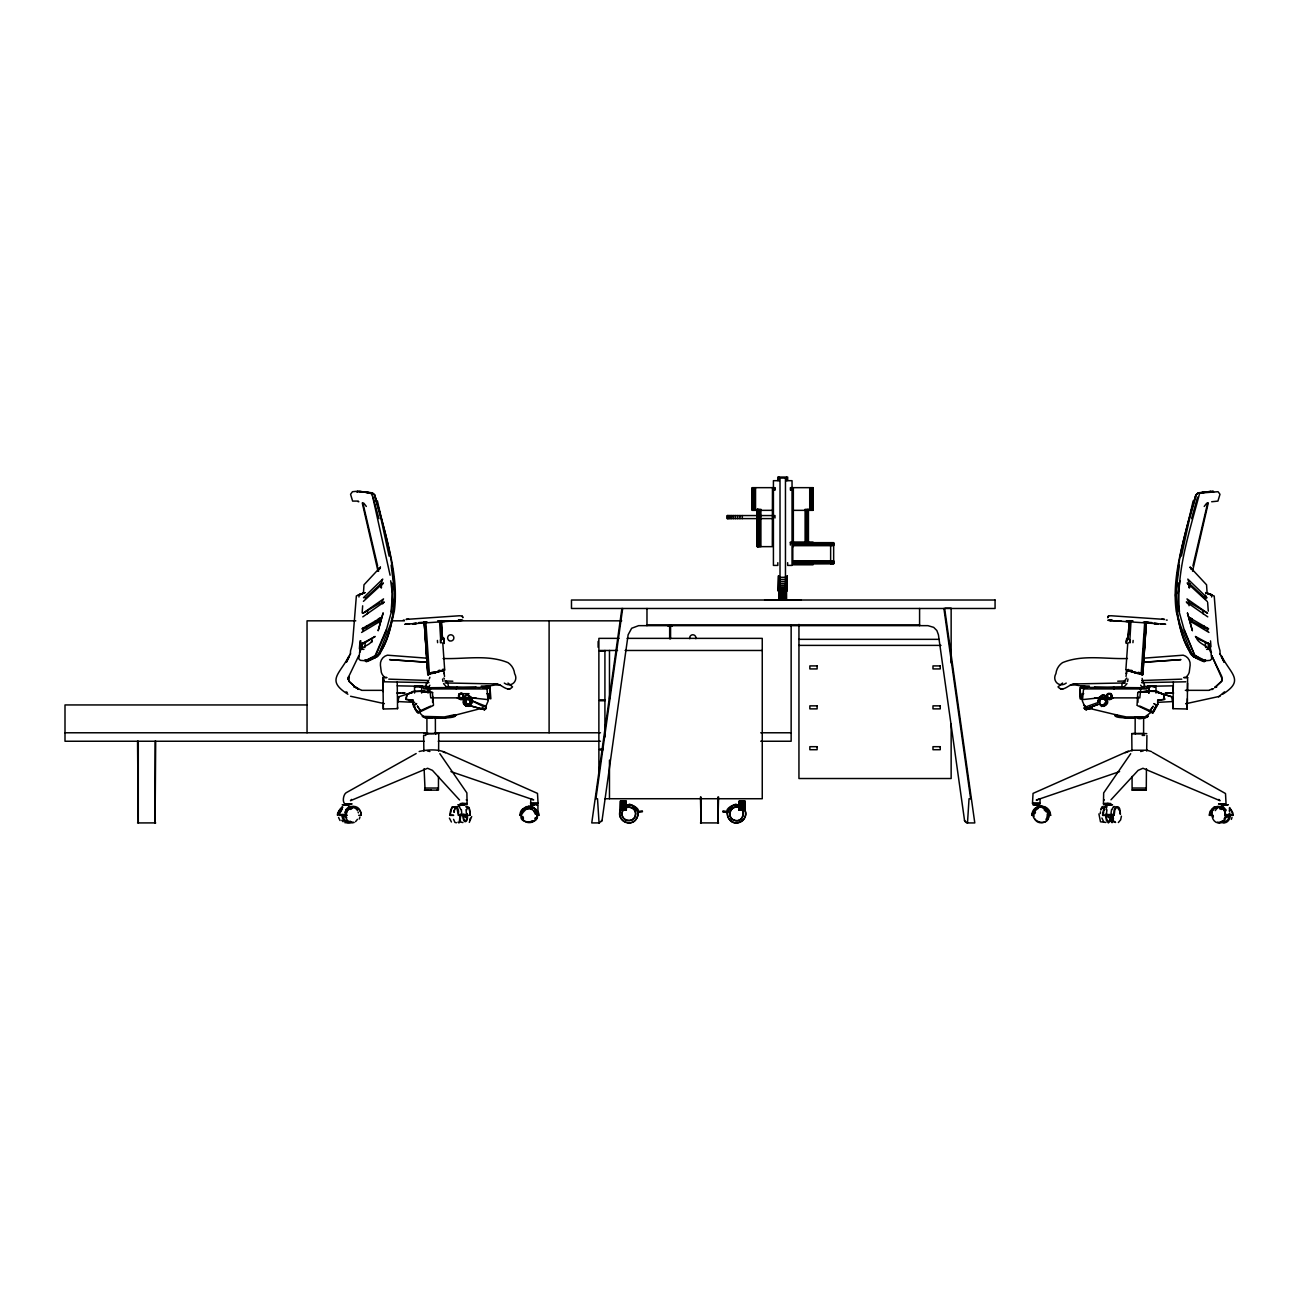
<?xml version="1.0" encoding="UTF-8"?>
<svg xmlns="http://www.w3.org/2000/svg" width="1300" height="1300" viewBox="0 0 1300 1300"><rect width="100%" height="100%" fill="white"/><g stroke="black" fill="none" stroke-linecap="round" stroke-linejoin="round"><path stroke-width="1.5" d="M537.908 812.5L537.924 805.058M757.217 546.65L757.217 509.291L757.217 546.65L772.314 546.65L772.46 487.663M1082.851 688.041L1081.941 688.188L1082.543 687.586M438.474 776.441L438.457 790.14L436.914 790.14M460.801 814.385L460.021 821.535L458.965 822.933L458.006 822.136M488.085 688.188L487.744 687.278L487.825 688.188M1135.128 734.012L1135.176 717.941M1082.884 686.985C1076.286 686.774 1082.543 713.375 1080.04 688.626C1079.634 687.7 1081.47 686.465 1080.966 688.188L1087.385 688.188M1105.146 803.611L1103.44 803.611L1103.668 792.919L1130.707 753.659M1143.594 734.029L1143.642 717.957M1148.891 686.075L1148.891 693.062L1148.891 686.985L1146.763 688.951L1083.615 688.903M464.246 699.692L465.725 698.035L463.515 700.001C460.899 706.16 470.957 706.875 469.3 706.062M1119.592 771.599L1036.246 800.101L1040.049 798.834L1040.016 803.335L1032.476 803.303L1033.061 793.39L1128.254 751.124M1187.274 704.567L1187.209 709.004L1172.99 708.663L1173.283 685.815L1143.122 686.416M363.529 591.809L363.984 584.805L380.396 567.19L379.567 569.173M1144.033 790.173L1146.275 790.189L1146.438 768.674M438.604 751.075L438.766 733.558L435.337 733.574M462.264 814.499L462.247 815.327L466.619 815.327L466.034 809.624M1111.955 813.995L1113.19 821.73L1115.595 822.461M414.716 702.374L397.849 701.561M1139.791 688.951L1139.807 688.058L1140.717 689.406L1139.807 697.872L1113.385 697.872L1109.729 699.709L1106.446 698.311L1104.821 695.175L1102.465 694.769L1099.134 697.856L1082.543 699.611L1083.615 688.041M1173.023 705.25L1172.99 708.663M1173.039 704.291L1173.12 698.506M1173.217 691.389L1173.331 682.045M1187.274 704.486L1187.355 698.701M1187.453 691.567L1187.55 683.134M1106.82 806.666L1104.464 807.17L1102.774 812.727A9.263 3.331 89.8 0 0 1102.628 815.36L1106.235 815.344L1106.966 809.77M1130.236 620.685L1128.026 638.625L1129.846 640.283L1129.668 642.33L1127.75 643.224L1125.865 669.809M1187.209 709.004L1187.631 677.528L1184.072 677.479M1106.17 814.239L1106.641 819.293L1108.575 821.73L1110.135 819.666L1110.72 815.019M1146.665 751.059L1146.925 735.426M1225.949 814.385C1226.875 818.984 1222.26 825.045 1217.466 822.136M440.31 620.685L442.52 638.625L441.269 620.62L442.52 638.983L440.7 640.283L440.879 642.33L442.796 643.224L444.681 669.809M1098.906 813.898L1100.483 821.762L1105.878 822.461M1111.159 815.035L1110.265 820.999L1108.364 822.933L1106.414 820.381L1105.715 814.385M1157.634 704.503L1157.699 700.196L1164.638 699.351L1163.533 694.249L1157.764 692.477C1160.932 688.041 1121.575 694.753 1145.528 691.454M432.591 702.309L432.689 696.654M461.386 814.466L461.598 815.344L461.63 814.109M463.694 813.946C462.231 823.03 468.569 822.705 466.879 813.605M1102.628 815.36L1114.149 815.311L1114.913 809.624L1117.025 806.845L1119.82 811.07M1102.855 815.36C1104.675 812.094 1103.505 801.158 1100.743 809.884M345.784 813.995C344.793 818.691 349.18 824.525 354.217 822.461M454.48 806.764L452.124 806.926L450.483 811.038A9.214 3.315 -89.8 0 0 450.157 813.54A8.905 3.201 -89.8 0 0 450.076 815.311L451.685 808.275M342.387 808.08L339.658 812.727A9.263 7.768 89.6 0 0 339.349 815.36L341.851 814.515M464.766 814.385L465.4 817.57L465.855 814.499M343.168 814.239C342.306 818.269 346.206 823.241 350.464 821.259M1211.909 814.499L1211.356 815.344L1211.649 812.711A9.23 7.15 89.7 0 1 1212.932 809.591C1215.939 803.774 1224.6 806.601 1225.12 812.727A9.263 7.199 89.7 0 1 1225.429 815.36L1233.066 815.311A9.051 7.036 89.7 0 0 1232.757 812.679L1229.621 807.511M521.284 813.914L521.17 815.311L519.919 815.344L520.309 812.711A9.23 9.214 86.9 0 1 521.966 809.591L526.354 806.666L531.408 806.406M1032.947 814.515L1033.11 815.36L1033.207 813.962M346.775 817.554L345.134 817.261L344.435 814.466L346.434 815.311C345.654 803.985 361.676 805.496 361.156 815.311A8.905 7.475 89.6 0 0 361.01 813.54A9.214 7.735 89.7 0 0 360.246 811.038C357.874 804.18 347.604 805.22 346.206 812.321M1082.461 688.106L1082.429 687.278L1081.941 688.188M1048.97 815.035C1049.685 822.851 1037.871 825.923 1034.638 818.756M472.323 701.35A4.55 4.55 0 0 0 472.095 700.408L470.031 697.499M362.001 649.236L362.375 642.655M1137.045 705.25L1137.76 692.705M339.852 815.36L339.934 813.962M1129.846 640.283L1131.033 620.734M1219.611 806.764L1214.102 806.926L1210.3 811.038A9.214 7.735 -89.7 0 0 1209.536 813.54A8.905 7.475 -89.6 0 0 1209.39 815.311L1209.991 813.914M1126.612 640.087L1126.743 638.202L1126.288 643.451L1126.612 640.087L1126.369 641.924M1142.082 672.295L1142.505 666.217M1143.318 654.095L1143.74 648.034M1144.699 633.88L1145.105 627.803M1128.026 638.625L1129.278 620.62L1128.043 638.999M1144.731 621.692L1141.124 674.31L1142.814 674.489L1146.356 621.806L1142.83 674.44M1145.528 621.741L1141.904 674.342C1144.309 675.74 1120.47 668.46 1128.075 670.686M1140.23 674.034L1142.651 674.863L1143.122 666.867M1143.399 662.935L1146.324 621.806M367.673 610.659L367.445 613.762M359.401 648.879L360.019 640.884M362.131 612.918L362.668 605.816M361.774 643.37L361.335 649.188L363.935 649.383M364.894 647.562L365.316 641.891M366.389 627.656L366.519 625.966M358.946 597.009L359.092 595.01L364.601 592.719L356.363 595.92L352.658 641.68A51.821 51.821 0 0 1 350.577 650.634L350.334 654.452M1178.515 583.115L1177.93 602.111L1179.181 611.942L1184.69 631.702L1194.538 655.216L1205.084 660.644L1194.066 656.89L1191.612 653.981L1179.994 624.13L1177.524 614.673L1175.525 595.075L1179.409 565.159M419.754 711.994C415.317 714.724 413.221 703.56 413.27 700.375L405.909 699.351L406.998 694.249L412.327 692.608L412.409 691.567L423.735 691.145L432.396 692.347L433.501 705.25M1113.288 816.481L1111.744 821.73L1110.119 817.538M1133.129 640.429L1132.934 642.688M1100.45 811.85L1100.385 812.679A9.051 2.34 -89.8 0 0 1100.32 813.54M362.879 631.117L363.22 627.591M486.931 688.041L487.89 699.595L471.413 697.856L468.081 694.769L465.725 695.175L464.1 698.311L460.817 699.709L457.161 697.872L430.739 697.872L429.829 689.406L430.739 688.041L430.755 688.951M1107.714 814.239L1108.445 817.619L1109.16 814.304M355.566 687.18L353.827 687.017M391.105 611.812L392.389 593.58L390.683 580.775M1126.434 673.221L1126.011 676.439M1189.256 587.811L1189.695 584.188M348.481 679.575L348.871 680.664L348.709 676.634L358.767 655.704M1179.441 611.812C1175.899 571.561 1189.63 531.375 1199.721 492.96L1206.124 492.131M360.311 644.491L375.131 636.464L362.229 644.475L360.311 644.491L360.799 640.705M1098.159 702.796L1097.931 702.423M487.663 686.985L489.58 686.985L489.596 688.659M1047.199 817.001L1047.28 813.946M1121.413 816.189L1120.632 819.878L1118.358 822.526M1178.158 593.58L1179.864 580.775M1127.977 679.055L1127.587 681.444M463.743 696.15L463.71 696.394A2.681 2.681 0 0 1 463.45 697.109L462.979 697.742M471.689 816.546L469.3 822.38M621.904 608.481L591.76 822.933L599.495 822.9M622.668 608.481L595.904 798.834L597.512 798.736L599.056 822.933L602.062 820.332L628.128 634.774L631.67 628.258L638.625 625.658L927.94 625.658L933.676 627.347L936.861 630.549L938.421 634.774L964.584 820.755M454.269 811.736L454.415 810.648M1113.466 818.317L1112.085 822.721L1110.216 820.381M361.043 644.572L359.515 652.892M1098.094 701.301L1098.159 700.895A4.794 4.794 0 0 1 1098.435 700.066M348.27 679.169L348.709 676.634M730.957 807.154L727.383 812.533L722.914 811.736L723.076 810.842L726.895 811.525C725.904 806.536 741.016 802.181 734.841 805.236M485.566 708.305L485.712 707.46M1107.714 617.695L1108.51 615.94L1111.126 615.761L1164.507 619.401L1161.875 619.141M464.734 704.779L463.921 700.375M1087.092 708.029L1085.354 707.801L1086.426 706.908M1098.646 699.66L1098.76 699.481A4.989 4.989 0 0 1 1099.166 698.929A4.924 4.924 0 0 1 1099.67 698.441A4.664 4.664 0 0 1 1100.434 697.938L1102.985 697.06L1105.309 697.905L1106.885 700.749A4.355 4.355 0 0 1 1107.031 701.691L1106.804 703.332A4.534 4.534 0 0 1 1106.056 704.697L1105.747 705.055A4.875 4.875 0 0 1 1105.244 705.494M463.889 700.684L463.84 700.96A4.095 4.095 0 0 0 463.791 701.545M1107.779 617.419L1108.526 615.94M1192.555 571.171L1208.285 502.938M471.234 702.423L470.519 703.983A3.25 3.25 0 0 0 470.99 702.991L469.609 699.059M371.735 642.428L372.255 639.925C370.256 646.214 361.043 645.418 359.938 652.194M1186.9 644.8L1193.108 656.484C1220.001 667.712 1190.572 658.174 1190.053 652.6C1163.094 602.778 1181.521 545.285 1195.886 494.845L1198.096 493.041L1213.095 491.384L1209.618 491.806M1181.44 556.124L1189.793 517.644L1196.163 494.926L1198.178 492.83L1211.047 491.384L1198.779 493.041M1192.929 565.906L1207.668 502.938M463.515 700.001L463.791 700.781L464.116 699.644M357.012 492.343L358.15 491.368M357.273 491.254L352.479 491.709L350.561 494.293L352.625 501.101L358.231 501.069M744.656 809.738C739.31 798.265 721.419 809.234 729.219 819.195C735.442 828.669 750.734 818.301 744.234 809.006M1219.985 696.264L1186.689 703.528M412.717 691.681L407.241 694.151L405.909 699.351L413.27 700.375L413.4 706.046L417.788 712.92L433.16 705.591M1214.98 687.261L1216.719 687.017M1184.398 629.964L1194.716 655.168L1200.193 658.759L1205.279 660.774L1205.571 659.701M1191.58 518.635L1197.511 497.185M454.61 809.673L456.527 806.942L458.575 815.36A9.263 2.389 89.8 0 0 458.477 812.727C459.225 809.754 455.731 803.01 454.577 808.925M1193.108 500.939C1185.47 537.16 1171.219 573.804 1176.24 611.341C1180.221 627.38 1182.74 646.734 1195.919 658.011M1111.533 809.624L1110.753 815.327L1114.149 815.311M458.835 694.704L459.128 697.548L461.435 698.474L463.743 695.939L462.784 693.891A2.681 2.681 0 0 0 462.052 693.387L459.924 693.582L458.559 696.15A2.681 2.681 0 0 0 460.07 698.376M1101.003 809.624L1102.53 806.845L1104.301 809.933M359.515 653.673L358.767 658.824L360.376 660.351L365.251 660.774L374.595 656.89L386.149 629.964M1190.67 512.509L1195.886 494.845M463.824 700.668L464.246 699.709M463.791 700.781L463.824 700.7A3.786 3.786 0 0 1 463.824 700.245L463.921 700.034A4.144 4.144 0 0 1 464.376 699.254M344.76 812.874L345.28 811.33M486.021 708.175L484.689 709.751L482.186 708.142M466.798 809.786L467.09 807.966L465.806 806.634M1204.629 598.439L1205.474 595.644M397.849 702.163L398.954 696.702L398.109 696.979L411.921 692.656M469.755 819.991L470.275 818.236M1205.279 660.774L1210.154 660.351L1211.763 658.856L1211.031 653.673M1087.547 707.606L1086.053 709.004L1084.834 707.46M483.73 709.426L469.462 705.575L484.429 709.654L486.346 708.11L485.566 706.128L471.608 700.586L469.3 698.197L466.277 698.279L464.75 699.579L464.246 703.219L466.229 705.429L469.462 705.494M1157.796 691.714L1163.061 694.054M1047.085 818.285L1047.686 816.481M359.271 819.016L359.954 817.017M429.309 678.925L429.894 677.202M472.339 703.056L471.786 699.481A4.924 4.924 0 0 0 470.876 698.441L470.308 698.197M1231.36 819.374L1232.01 817.456M1106.934 695.029L1108.705 693.387L1110.947 693.826A2.6 2.6 0 0 1 1111.727 694.736L1111.419 697.548L1108.754 698.409L1106.983 696.865L1107.763 693.891M1222.065 679.575L1221.675 680.664L1221.837 676.634L1211.632 655.428L1212.071 656.321M418.308 712.676L415.821 709.361A23.01 23.01 -60.8 0 0 417.56 711.75L418.21 712.497M601.608 821.535L602.062 820.332M340.243 812.516L342.192 809.055M383.646 644.8L377.439 656.484C350.545 667.712 379.974 658.174 380.494 652.6C407.452 602.778 389.025 545.285 374.66 494.845L372.45 493.041L357.451 491.384L360.929 491.806M1210.316 812.451L1212.217 809.039L1215.24 807.089M420.144 686.985L422.402 686.108L423.784 688.041L474.809 688.188L475.946 686.985M620.717 809.738C614.949 819.926 632.044 828.636 636.886 817.976C642.655 807.804 625.56 799.077 620.717 809.738A9.084 9.084 0 0 0 623.366 821.129A9.084 9.084 0 0 0 635.18 820.316A9.084 9.084 0 0 0 636.139 808.519M435.321 717.957L444.519 717.941L482.885 707.98M1155.895 707.038C1163.419 695.11 1147.25 723.044 1154.725 709.361A23.01 23.01 60.8 0 1 1152.97 711.75L1152.32 712.725L1156.415 705.153M1034.93 813.605L1035.483 812.273M453.798 714.903L444.308 716.934L422.273 716.365L425.035 717.811C428.22 717.291 458.916 719.745 455.293 714.61M1088.36 708.142L1085.858 709.751L1084.509 708.175M419.169 751.497C426.936 749.661 438.181 748.686 446.29 752.863L537.485 793.39L538.07 803.303L532.285 803.335M1223.999 819.293L1224.779 817.538M1149.899 711.392L1153.084 706.209L1152.645 707.038M348.952 656.012C339.658 674.489 325.683 680.258 347.896 694.233M474.451 688.041L474.809 687.278L455.634 688.041M456.657 687.278L456.3 688.951M1097.704 701.626L1098.565 699.14L1101.409 697.694M1154.969 708.939L1156.48 705.023M350.545 653.689L346.336 662.285L349.18 656.744M1126.986 683.605L1123.801 687.229M363.431 601.331L383.354 582.92L382.216 584.626M1137.403 705.575L1149.476 711.376M442.114 670.767L444.665 670.101L427.733 674.489L424.19 621.806L427.976 674.7L430.43 673.709L427.976 674.7L424.223 621.806M488.004 699.611L488.524 698.571M429.861 685.197L428.805 686.774M427.375 682.63L428.285 680.989M534.771 818.854L535.454 817.521M1206.757 503.165L1204.206 506.448M459.323 821.486L460.476 814.239M381.517 602.436L383.533 598.894L362.976 613.242L380.169 602.989M1215.207 810.631L1217.304 808.048M464.539 700.456L466.798 698.327L470.031 698.685M1152.58 707.135L1149.476 711.197L1152.288 712.579M427.538 681.964L426.319 683.767M345.637 810.615L346.287 809.624M1126.71 678.048L1123.151 682.825L1123.996 682.012M466.017 698.035L465.465 698.36A4.615 4.615 0 0 0 465.075 698.669L463.97 700.278L464.555 699.449M357.467 819.325L355.55 821.665M362.781 616.866L384.231 601.965L382.558 603.834M1045.931 819.39L1046.614 818.415M361.595 632.434L380.412 621.156L378.755 622.521M522.308 811.07L523.087 809.933M1106.69 807.121L1106.105 809.575M1085.922 706.94L1086.816 709.426L1085.484 707.59M1111.711 809.786L1113.515 806.634M1084.98 706.128L1084.2 708.11L1086.118 709.654L1091.724 708.126M377.683 570.424L380.396 567.19M1108.169 693.55A2.633 2.633 0 0 0 1107.697 693.859L1106.836 696.394A2.6 2.6 0 0 0 1107.096 697.109L1107.568 697.742M1033.906 809.786L1040.195 806.325L1038.944 806.601M469.852 699.205C463.401 695.646 463.677 708.354 469.95 704.519M1085.013 706.095L1084.314 708.435L1086.394 709.637M381.696 617.337L361.92 628.794L364.276 628.745L378.154 620.766L381.696 617.337L378.332 618.8M1104.561 807.706L1105.455 806.942M1224.503 691.844L1218.539 696.865M452.075 807.641L453.082 806.878M345.816 809.786L349.213 806.325M467.236 806.634L469.121 807.511L470.161 812.679A9.051 2.34 89.8 0 1 470.275 815.311L458.429 815.36M462.394 697.466L462.962 696.719A1.934 1.934 0 0 0 463.125 695.744L462.702 694.655A1.934 1.934 0 0 0 460.85 694.021M486.086 705.835L488.247 700.765L488.459 693.696L486.834 693.696M1034.979 809.77L1037.725 807.674M1225.071 817.375L1225.949 814.499M1100.466 699.384C1096.16 713.911 1114.994 697.19 1100.466 699.384A3.234 3.234 0 0 1 1101.49 698.847L1103.148 698.701M471.234 701.447C470.876 697.71 464.587 697.97 464.718 701.886L465.871 704.356L468.52 705.071A3.25 3.25 0 0 0 469.576 704.681M1222.65 694.233C1244.864 680.258 1230.889 674.489 1221.594 656.012M1139.824 706.079L1152.076 711.571L1144.91 716.918L1126.239 716.934L1115.254 714.61C1112.524 719.144 1132.706 717.291 1135.225 717.957M524.387 808.519L523.461 809.331A8.547 8.531 86.9 0 0 522.405 810.615M374.627 658.011C387.79 646.734 390.325 627.38 394.306 611.341C399.327 573.804 385.076 537.16 377.439 500.939M1103.619 800.378L1103.895 800.134A4.079 1.3 -5.4 0 1 1104.301 799.89M459.729 694.492L460.785 693.94M1035.222 808.47L1038.082 806.829L1035.499 808.356M1080.332 687.538L1087.385 687.278M523.933 809.039L524.94 808.275M445.12 682.955L494.016 683.898C500.841 682.273 506.886 693.452 512.541 686.871L508.007 683.053M1062.539 683.053L1058.005 686.871C1063.66 693.452 1069.705 682.273 1076.53 683.898L1125.426 682.955M341.835 807.966L342.875 807.186M1220.082 654.534L1219.969 650.634A51.821 51.821 0 0 1 1217.889 641.68L1214.216 596.034L1211.551 595.075C1199.494 590.005 1209.276 594.116 1211.454 595.01L1205.636 592.621L1212.299 594.913L1205.636 592.832M430.723 706.079L418.47 711.571C423.41 716.332 424.385 719.29 432.786 717.974M414.131 705.153L415.577 708.939M465.189 698.734L466.294 697.97L464.913 698.831M469.495 705.981L470.925 705.023M471.087 704.974L466.277 705.9M1155.993 693.062L1155.993 686.075L1147.721 686.367L1149.509 686.075M1113.726 806.553L1114.994 806.666M467.366 807.089L469.3 808.762L470.275 815.311M342.144 806.764L337.789 812.679A9.051 7.036 -89.7 0 0 337.48 815.311L339.658 809.624L342.322 807.332M419.77 711.799L418.567 712.335M455.601 715.569L453.326 716.056M1221.447 821.486L1222.861 820.658M1104.854 705.754L1104.041 706.144A3.77 3.77 0 0 1 1103.424 706.306L1103.017 706.371M427.261 686.822L426.384 687.261M1107.73 693.924L1110.46 693.566L1111.987 696.15A2.633 2.633 0 0 1 1110.362 698.327L1109.16 698.49A2.421 2.421 0 0 1 1108.413 698.311A2.6 2.6 0 0 1 1107.925 698.051M416.163 753.545L346.06 792.789C342.81 794.885 341.543 805.967 347.539 803.936L345.605 803.936M462.946 822.543L460.866 822.136L459.582 818.317M1038.57 808.161C1020.451 819.406 1053.926 831.837 1047.67 811.606A7.638 7.621 -88.7 0 0 1042.291 807.836M1127.717 670.572L1128.546 670.524M420.794 711.327L417.398 706.095M530.822 821.486L532.659 820.658M353.08 822.136L348.562 822.543M1185.697 703.739L1187.046 703.154M359.092 595.01L364.91 592.621L358.248 594.913L364.715 592.686M351.325 822.136C346.434 825.012 341.185 819.325 342.111 814.385M1209.52 690.04L1212.64 688.773M1080.966 687.278L1080.641 686.075L1089.303 686.075M348.822 807.495L353.275 807.089M1100.84 697.97L1102.774 697.548M1157.699 700.196L1164.638 699.351L1163.37 694.151M1125.182 752.749L1131.747 750.262L1146.941 750.246M526.029 807.641L527.524 807.089M1100.515 698.685L1103.749 698.327L1106.007 700.456M1085.126 707.119L1097.622 702.683M1098.24 704.389L1085.744 708.825L1097.98 704.486M525.817 807.641C530.514 805.301 536.608 808.6 537.469 813.686C538.07 817.7 535.633 806.211 531.44 807.251M1039.074 807.089L1034.638 809.624L1031.859 815.311A9.051 9.051 -86.3 0 1 1032.233 812.679C1034.053 805.659 1044.257 804.034 1048.58 809.591A9.23 9.214 -86.9 0 1 1050.237 812.711L1050.628 815.344L1049.376 815.311L1047.459 809.933L1043.023 807.089M350.074 809.413L351.618 808.941M1218.864 799.403L1220.066 800.702L1142.96 768.267L1138.134 770.347L1110.964 799.809M1221.382 806.666L1222.845 806.325L1225.672 809.575M430.706 672.734L428.707 673.286M427.976 674.7L429.942 674.131M457.031 806.634L459.615 806.325M1070.014 685.295L1076.53 683.898M441.122 671.044L432.396 673.481M434.054 671.808L431.259 672.571M442.504 669.451L443.398 669.207M428.155 674.261L444.226 669.793M438.198 670.654L439.936 670.166M1114.847 715.504L1126.028 717.941L1145.446 717.844C1153.571 714.058 1139.044 720.753 1137.76 717.974M441.984 670.524L442.829 670.572M1086.8 709.378L1092.065 707.947M527.329 807.04L521.641 811.038A9.214 9.197 86.6 0 0 521.251 811.834M348.221 822.461L344.923 822.738M1186.185 703.641L1187.225 703.365M527.946 807.869C502.596 827.531 556.676 825.581 529.636 807.771M1140.636 751.514L1143.236 750.896M442.471 670.686L444.438 670.231M1066.244 683.085C1059.386 688.139 1051.733 680.859 1055.925 673.628A15.145 15.145 0 0 1 1062.457 662.675C1082.9 654.225 1105.991 659.344 1127.441 658.499M457.226 687.278L456.3 688.041L459.761 688.122M1224.112 822.543L1219.221 822.136M350.382 806.553L354.217 806.666M1219.091 807.105L1222.585 807.235M456.479 822.738L454.951 822.461L453.57 819.325M1113.385 697.872L1108.413 699.562L1103.342 694.769L1098.321 697.872L1094.568 697.872M1148.046 686.14L1150.403 686.075M1102.579 698.636L1101.311 698.88A3.25 3.25 0 0 0 1102.514 705.169L1104.837 704.226L1105.764 701.935A3.25 3.25 0 0 0 1102.562 698.653M1039.935 804.749L1036.669 804.749M1101.88 697.596L1102.481 697.401A4.534 4.534 0 0 1 1103.359 697.401M632.564 805.984L638.739 812.403M637.975 812.533L642.444 811.736L642.281 810.842L638.462 811.525C639.454 806.536 624.358 802.181 630.516 805.236M528.336 806.91L522.876 809.656L519.919 815.344M1039.269 806.553L1041.56 806.276M1110.07 688.188L1114.246 688.041L1095.737 687.278L1096.095 688.041M498.014 684.531L479.716 687.456L447.541 686.806M527.361 809.217L528.824 808.99M1104.74 806.634L1106.528 806.358M528.742 806.276L523.217 808.892L520.52 815.344A8.905 8.905 86.5 0 1 520.617 814.418M484.152 709.637L486.216 708.435L485.534 706.095M1112.134 804.749L1105.536 804.749L1111.467 804.749M1082.543 699.611L1082.023 698.571M1199.526 493.106L1218.068 491.709L1219.985 494.293L1217.921 501.101L1211.681 501.751M1104.74 804.733L1103.489 804.733M1102.579 697.613L1101.685 697.726M1181.781 679.136L1141.822 680.501M1109.891 619.726L1111.89 619.856L1110.557 619.791M408.655 619.141L406.039 619.401L459.42 615.761L462.02 615.94L462.832 617.695M459.29 620.555L462.686 620.279L460.151 620.457M1219.888 822.738C1215.256 823.891 1211.616 818.919 1212.169 814.661M437.596 620.864L439.449 620.75M1033.597 804.749L1038.31 804.733M343.037 804.846C350.756 804.651 339.609 804.765 344.809 804.749M1034.751 804.749L1035.807 804.749M1226.046 804.749L1220.733 804.749M1211.909 594.977L1211.6 597.009M404.885 624.276L416.26 623.447L412.327 623.724M1206.611 649.383L1209.211 649.188L1208.919 645.304M343.834 804.863L349.814 804.749M416.975 623.447L412.848 623.74L460.801 620.49M1219.189 807.869L1222.894 808.665L1225.12 811.395M427.212 622.017L418.649 622.602M440.57 621.124L444.194 620.88L438.718 621.238M409.533 623.984L405.243 624.276M440.716 621.839L444.649 621.514M1143.318 662.188L1180.969 659.62L1142.928 662.35M421.655 686.075L421.655 693.062M1036.295 804.863L1038.082 804.749L1037.172 804.749M1211.438 652.876L1209.504 644.572M460.753 620.49L456.544 620.75M1143.155 658.222L1183.179 655.184A9.328 9.328 0 0 1 1190.134 665.178L1189.24 672.214A9.977 9.977 0 0 1 1186.461 676.715M427.115 733.59L425.896 733.59M460.899 693.322L462.962 694.102L463.564 696.865L461.793 698.409L458.933 697.304C457.064 694.492 461.874 691.633 463.45 694.688M1147.364 691.129L1146.275 691.194L1156.837 691.47M521.17 815.311L521.137 813.67A8.564 8.564 86.3 0 1 521.332 812.858M403.325 620.1L404.251 620.067M423.183 691.129L424.271 691.194L413.709 691.47M459.989 619.791L458.575 619.856L460.655 619.726M427.082 683.264L426.14 684.45A99.304 99.304 0 0 0 426.189 686.692L426.595 687.749L448.273 687.57A1.69 1.69 0 0 0 448.614 687.099L447.817 683.183M358.053 501.67L358.865 501.751M530.611 804.749L533.878 804.749M1109.209 803.611L1105.699 803.611L1107.649 803.611M1117.707 681.216L1125.751 680.972M383.273 704.567L383.321 709.004L397.556 708.663L397.215 682.045M424.109 768.674L425.067 790.173M1110.785 688.122L1114.246 688.041L1113.32 687.278M1123.005 686.806L1090.83 687.456L1072.533 684.531M439.839 753.659L466.879 792.919L467.106 803.611L465.4 803.611M1141.546 682.646L1185.844 681.801M1183.618 677.592L1187.631 677.528M348.481 803.936L352.072 803.92L346.808 803.936M386.474 677.479L382.915 677.528L383.321 709.004M467.058 804.733L465.806 804.733M1141.497 692.25L1149.135 692.169L1143.415 692.234M1157.699 702.358L1172.697 701.561M1148.761 686.985L1148.209 686.091L1150.403 686.985M465.059 803.611L461.923 803.628L464.604 803.611M1224.243 804.749L1227.622 804.749L1225.38 804.765M399.279 693.014L400.611 693.014L396.906 693.03L405.08 692.997L402.626 693.014M424.369 790.189L425.701 790.173M349.619 803.936L346.873 803.936M461.89 804.749L458.396 804.749M399.766 693.014L398.076 693.03M536.64 804.765L537.794 804.749M378.154 620.766L379.405 620.766L375.375 620.831M1123.769 683.166L1121.981 683.621L1121.932 687.099A1.69 1.69 0 0 0 1122.274 687.57L1143.951 687.749L1144.358 686.692A99.304 99.304 0 0 0 1144.406 684.45L1143.464 683.264M423.784 733.606L425.782 733.59L425.782 735.41L424.856 735.41M428.204 733.59L426.904 733.59L431.096 733.574M434.021 733.574L428.382 733.59M425.035 790.173L427.521 790.173M427.229 790.173L428.431 790.173M429.942 790.156L437.174 790.14M347.848 803.936L349.148 803.936M461.484 803.628L463.336 803.611M533.293 803.319L538.07 803.303M459.079 804.749L465.01 804.749L461.386 804.765M536.949 804.749L532.236 804.733M533.374 804.749L532.464 804.749L534.251 804.863M1111.305 804.749L1112.54 804.733M1106.3 804.765C1112.004 804.798 1109.631 804.814 1109.014 804.749M339.349 815.36L346.434 815.311M358.686 815.327L360.652 815.311M1209.894 815.311L1211.86 815.327C1210.446 804.814 1226.322 804.7 1224.974 815.36L1227.216 814.515M1224.665 815.327L1233.066 815.311M383.289 690.349L361.644 690.349M1114.913 688.041L1113.889 687.278M431.551 733.574L436.605 733.558M431.275 790.156L425.376 790.173M462.15 803.611L460.102 803.628M532.805 803.319L530.611 803.335L530.92 798.931M346.889 804.733L345.377 804.749L348.384 804.895L345.67 804.749M1228.354 804.749L1222.163 804.895L1225.916 804.749M421.038 686.075L422.809 686.351L414.554 686.075L414.554 693.062M1173.64 693.03L1165.466 692.997L1167.953 693.014M1172.47 693.03L1169.935 693.014L1172.974 693.03M530.53 803.335L531.505 803.335M462.036 804.749L459.452 804.749L464.425 804.863M777.92 480.691L773.419 480.691L773.419 565.419L777.806 565.419L777.806 562.689M787.54 480.691L792.041 480.691L792.041 565.419L787.654 565.419L787.654 562.689M772.46 510.348L752.212 510.348L752.212 487.663L774.881 487.663L774.881 490.067M772.574 518.602L727.188 518.602L727.188 515.564L774.995 515.564L774.995 517.985M813.053 542.116L790.384 542.116L790.384 545.074M790.384 542.653L833.658 542.653L833.658 563.826L792.805 563.826M792.805 543.059L833.658 542.977M830.635 543.221L833.658 543.221M792.805 543.53L833.658 543.53M830.635 543.904L833.658 543.904M792.805 544.164L830.635 544.164M830.635 544.31L833.658 544.31M830.635 544.749L833.658 544.749M792.805 544.895L830.635 544.895M830.635 545.204L833.658 545.204M792.805 545.675L833.658 545.675M792.805 560.804L833.658 560.804M830.635 561.275L833.658 561.275M792.805 561.584L833.658 561.746M792.805 562.315L833.658 562.185M830.635 562.591L833.658 562.591M792.805 562.949L833.658 562.949M792.805 563.42L833.658 563.258M830.635 563.501L833.658 563.68M813.053 564.801L792.805 564.801L792.805 542.116M780.016 577.314L785.46 577.314M780.016 579.442L785.46 579.442M780.016 581.523L785.46 581.523M780.016 583.505L785.46 583.505M780.016 585.325L785.46 585.325M780.016 586.95L785.46 586.95M780.016 588.331L785.46 588.331M786.971 588.429L787.264 589.778M780.016 589.452L785.46 589.452M780.016 590.265L785.46 590.265M780.016 590.769L785.46 590.769M945.295 608.173L951.145 608.173L951.145 662.935M355.777 620.831L307.044 620.831L307.044 732.778M391.446 620.831L404.495 620.831M440.586 620.831L621.709 620.831M1131.097 620.75L1132.95 620.864M646.977 624.91L919.587 624.91M668.086 626.275L672.149 626.275M619.044 638.365L598.878 638.365L598.878 650.471L617.516 650.471M627.12 638.365L762.255 638.365L762.255 798.736L604.923 798.736M798.947 639.34L938.958 639.34M598.13 641.42L598.13 647.286M798.947 645.385L940.989 645.385M625.105 650.471L762.255 650.471M604.923 651.072L598.878 651.072L598.878 699.839L604.923 699.839M481.244 686.075L489.889 686.075L490.864 698.75L489.954 698.783L489.596 688.724M481.812 686.985L489.58 686.985M1080.966 686.985L1088.734 686.985M483.161 687.278L490.214 687.538M483.161 688.188L488.605 688.188L487.695 688.041M416.065 686.075L414.554 686.985L422.159 686.985L422.256 686.075L423.784 688.951L486.931 688.951M459.225 693.696L469.089 693.696M1083.712 693.696L1082.087 693.696L1082.283 700.765L1084.46 705.835M1107.372 693.696L1111.321 693.696M475.979 697.872L472.225 697.872L467.204 694.769L462.134 699.562L457.161 697.872M604.923 700.749L598.878 700.749L598.878 749.06L602.908 749.06M307.044 704.941L65 704.941L65 741.244L424.011 741.244M65 732.778L427.619 732.778M434.558 732.778L600.486 732.778M760.727 732.778L791.148 732.778M1146.763 733.606L1144.764 733.59M1131.943 733.558L1133.941 733.558M423.621 735.426L423.881 751.059M438.214 741.244L600.486 741.244M760.727 741.244L791.148 741.244L791.148 624.829M602.908 749.97L598.878 749.97L598.878 773.37M424.661 788.06L437.58 788.028M1133.632 790.14L1132.089 790.14L1132.072 776.441M1145.17 790.173L1134.185 790.14M1032.476 803.303L1040.016 803.335M460.882 803.628L462.702 803.611M462.898 803.611L467.09 803.611M1103.456 803.611L1105.829 803.611M1109.062 803.628L1110.964 803.628L1107.21 803.611M1107.389 803.611L1108.737 803.628L1105.487 803.611M1220.781 803.936L1223.739 803.936L1218.555 803.92L1226.046 803.952L1225.51 793.536L1152.352 752.278M1220.911 803.936L1222.114 803.936M1107.616 804.749L1106.024 804.749M620.279 810.225L626.324 810.225L626.178 801.141L620.279 801.141L620.279 810.225L620.604 801.141M739.034 810.225L742.999 810.225M744.201 810.225L745.079 810.225L745.046 801.141L739.034 801.141L739.066 810.225M341.819 815.344L347.165 815.344M537.436 815.36L538.688 815.311L537.534 812.874M1033.11 815.36L1031.859 815.311M1106.235 815.344L1112.345 815.344M155.09 822.656L155.691 741.244M700.456 797.03L701.058 822.656M717.844 822.656L718.608 797.03M137.54 822.933L155.691 822.9M700.456 822.9L718.608 822.933M1165.466 692.997L1167.709 693.014M1137.029 733.574L1135.111 733.574L1144.65 733.59M1137.695 733.574L1143.171 733.59M1136.541 790.156L1141.985 790.173M462.93 804.749L464.246 804.765M459.03 815.344L461.939 815.344L461.386 809.77M1185.324 690.332L1208.886 690.349M1133.096 733.558L1135.209 733.574M1144.65 735.41L1142.18 735.41M1135.599 790.156L1132.235 790.14M1133.372 790.14L1134.526 790.14M1143.025 790.173L1144.341 790.173M1137.955 790.156L1140.669 790.156M342.192 804.749L344.24 804.765M450.304 815.311L453.684 815.327L450.076 815.311M1191.141 620.766L1206.27 628.745L1208.626 628.794L1188.85 617.337L1192.392 620.766M1145.479 788.06L1132.966 788.028M1142.099 790.173L1143.318 790.173M1144.845 790.173L1146.275 790.189M1223.658 804.733L1225.169 804.749M458.006 804.733L459.241 804.749M1209.39 815.311L1212.672 815.327M1222.715 803.936L1224.941 803.936M1032.753 804.749L1033.906 804.765M443.105 658.499C464.555 659.344 487.646 654.225 508.089 662.675A15.145 15.145 0 0 1 514.621 673.628C518.83 680.875 511.176 688.155 504.302 683.085M429.049 692.25L421.411 692.169L427.131 692.234M409.305 701.09L413.124 701.139M386.929 677.592L382.915 677.528L383.094 691.567M384.702 681.801L429 682.646M397.264 685.815L427.424 686.416M1165.661 624.276L1153.571 623.447M428.724 680.501L388.765 679.136M444.795 680.972L452.839 681.216M467.399 697.369A4.534 4.534 0 0 1 468 697.32L468.683 697.45M427.066 716.934L429.812 717.031M1114.945 821.665L1113.84 821.275M353.08 807.836L348.546 809.006L346.239 812.679A9.051 7.605 89.6 0 0 345.914 815.311M1222.341 806.358L1220.83 806.634M1166.295 620.067L1167.221 620.1M1049.376 815.311L1049.409 813.67A8.564 8.564 -86.3 0 0 1048.564 811.33A8.547 8.531 -86.9 0 0 1047.085 809.331C1041.95 803.595 1032.444 808.584 1032.46 815.311A9.263 9.246 -86.3 0 1 1032.899 812.727M528.986 806.276L532.919 807.17L536.136 809.575M1050.628 815.344L1049.783 814.515M427.619 662.35L389.577 659.62L427.229 662.188M1142.651 717.064L1135.355 716.869M1109.794 620.49L1121.494 621.238M427.375 658.222L387.368 655.184A9.328 9.328 0 0 0 380.412 665.178L381.306 672.214A9.977 9.977 0 0 0 384.085 676.715M1158.219 623.724L1154.319 623.496L1157.991 623.724M1145.089 622.148L1151.898 622.602M1109.745 620.49L1157.764 623.74M1165.304 624.276L1161.014 623.984M1219.855 808.99L1221.935 809.429M1131.829 621.238L1126.401 620.88L1129.976 621.124M1125.898 621.514L1129.83 621.839M1094.6 686.985L1095.981 688.188M1145.089 622.879L1148.696 623.139M1143.334 622.017L1148.729 622.408M468.325 705.803L465.433 704.892L464.165 702.975L465.173 699.075L468.179 697.938L470.714 699.043L471.916 701.691L471.868 700.781L484.12 706.908M1226.306 804.733L1227.509 804.846M1146.925 750.246L1151.394 751.546M1110.395 620.457L1107.86 620.279L1111.24 620.555M530.806 806.358L535.697 809.266L537.648 812.727A9.263 9.246 86.3 0 1 538.038 815.36L537.729 812.858M360.685 491.676L371.02 493.106M364.423 492.131L370.825 492.96L372.596 496.421L390.098 575.201M425.019 691.454L432.77 692.705M1114.246 688.951L1113.32 688.188M1095.477 688.155L1146.763 688.041C1146.763 683.865 1158.284 688.512 1154.481 686.985L1154.481 686.075M494.016 683.898L500.532 685.295M1041.804 806.276L1045.947 807.771L1048.905 811.038A9.214 9.197 -86.6 0 1 1049.799 813.54A8.905 8.905 -86.5 0 1 1049.977 815.311L1049.669 812.89M727.383 812.533L722.914 811.736M466.944 706.128L467.122 706.306A3.77 3.77 0 0 1 466.505 706.144L465.887 705.867M1151.962 712.335L1150.776 711.799M1115.254 714.61L1087.661 707.98M383.858 703.528L350.561 696.264M1101.701 706.322C1098.841 706.745 1110.753 705.721 1107.031 700.001M964.746 821.161L967.492 822.933L974.789 822.933L944.645 608.481M427.31 750.896L429.91 751.514M530.026 809.055L531.505 809.429M466.765 706.079L463.954 703.495M383.321 703.365L384.361 703.641M1128.043 669.451L1128.985 669.711M1043.217 807.04L1046.939 808.795L1049.23 811.736M1138.215 672.279L1141.66 673.238M1138.15 673.481L1129.424 671.044M1130.61 670.166L1132.332 670.654M1126.32 669.793L1142.391 674.261M1140.604 674.131L1142.57 674.7M351.683 799.403L350.48 800.702L427.586 768.267L432.413 770.347L459.534 799.988M1156.773 692.087L1172.438 696.979L1158.495 692.624M460.184 698.327L461.386 698.49A2.421 2.421 0 0 0 462.134 698.311A2.681 2.681 0 0 0 462.605 698.084M1043.396 807.105L1046.744 808.795L1049.181 812.094M531.424 799.11L533.13 799.695M533.699 799.89L450.954 771.599M1222.504 821.242C1226.908 823.274 1230.255 817.424 1229.069 813.605M1144.163 687.261L1143.285 686.822M966.241 822.656L967.492 822.933L969.036 798.736L970.645 798.834L943.898 608.481M466.651 705.981L465.562 705.347M443.024 751.855L445.348 752.749M361.026 690.04L355.973 687.375M739.651 807.788C731.364 803.189 725.335 817.733 734.451 820.332C742.918 823.615 745.924 809.9 740.074 808.031M383.988 680.745L382.915 677.528L384.199 681.639M1188.85 617.337L1192.214 618.8M358.312 689.406L356.2 687.586M1149.882 711.555L1152.222 712.676M346.044 691.844L347.262 692.38M1150.403 711.636L1149.476 711.197M469.934 698.003L472.014 700.196M446.745 687.229L443.56 683.605M1110.59 693.599L1112.02 695.89L1110.314 698.392L1108.299 698.246L1106.804 695.939A2.6 2.6 0 0 1 1106.918 695.207M1190.378 602.989L1207.57 613.242L1187.014 598.894L1189.029 602.436M1221.106 821.665C1225.9 825.63 1231.409 818.935 1230.092 813.995M469.657 697.872L470.811 698.587M1225.689 817.017L1227.947 817.115L1228.549 814.564M1044.062 809.721L1046.549 812.094M355.973 687.391L358.248 688.967M354.591 807.641L356.59 809.331M1099.459 704.178L1101.132 705.429M1085.37 707.996L1086.93 708.094L1085.207 707.639M1191.791 622.521L1190.134 621.156L1208.951 632.434M466.927 800.378L466.651 800.134A4.079 1.3 5.4 0 0 466.245 799.89M1083.615 705.039L1086.247 707.363M366.34 506.448L363.789 503.165M1229.361 807.999L1231.49 810.615M1108.153 697.466L1107.584 696.719A1.934 1.934 0 0 1 1107.405 695.744L1107.844 694.655A1.934 1.934 0 0 1 1108.786 694.07A1.999 1.999 0 0 1 1109.778 693.956L1110.818 694.492A1.999 1.999 0 0 1 1110.882 697.239A1.999 1.999 0 0 1 1108.153 697.466M451.409 821.99L449.394 818.122M446.55 682.012L447.395 682.825L445.543 680.712M1105.894 698.896L1104.821 698.035A4.404 4.404 0 0 0 1104.22 697.726M421.07 711.197L417.966 707.135M464.799 705.055L464.49 704.697A4.534 4.534 0 0 1 463.743 703.332L463.58 702.699M1141.741 686.774L1140.669 685.197M1187.989 603.834L1186.315 601.965L1207.765 616.866M341.77 820.284L343.07 821.73M1196.13 637.423C1198.795 644.735 1208.431 644.995 1210.592 652.194M1190.979 569.173L1190.15 567.19L1206.562 584.805L1207.017 591.809M1144.227 683.767L1143.009 681.964M1190.15 567.19L1192.864 570.424M1103.619 821.714L1101.896 818.009M533.796 811.038L535.389 814.239M340.048 820.528L338.536 817.456M460.866 809.575L459.501 807.121M471.12 698.994L472.355 701.87M464.88 704.811L463.71 701.935M1188.33 584.626L1187.193 582.92L1207.115 601.331M443.836 678.048L444.438 679.006M1225.64 809.77L1226.144 810.631M1142.261 680.989L1143.171 682.63M417.446 706.209L417.901 707.038M1221.366 656.744L1224.21 662.285L1220.001 653.689M1212.299 656.825L1222.276 679.169M537.631 811.038L538.314 812.679M1229.199 810.615L1229.8 812.094M471.656 700.538L471.916 701.691M1116.749 714.903L1117.22 716.056M1106.43 699.644L1106.885 700.749A3.786 3.786 0 0 0 1106.722 700.245L1106.625 700.034A4.144 4.144 0 0 0 1106.17 699.254M964.502 820.332L964.941 821.535M462.475 616.265L462.767 617.419M522.86 816.481L523.461 818.285M1229.345 808.892L1229.638 809.786M373.035 497.185L378.95 518.635M1113.19 820.267L1112.491 817.521M365.235 660.692L364.975 659.701M1172.697 702.163L1171.592 696.702M1231.977 811.704L1232.595 815.311M379.876 512.509L374.66 494.845L371.767 493.041L359.499 491.384L372.369 492.83L374.384 494.926L380.754 517.644L389.106 556.124M1104.106 808.291L1104.431 809.559M521.983 816.351C522.974 826.134 539.029 823.778 536.949 813.995M362.879 502.938L377.618 565.906M1213.29 491.27L1213.534 492.343M362.261 502.938L377.991 571.171M442.959 681.444L442.569 679.055M377.975 567.661L378.658 571.171M1142.148 678.389L1142.391 679.819M472.452 701.301L472.387 700.895A4.794 4.794 0 0 0 472.111 700.066M444.535 676.439L444.113 673.221M391.137 565.159L395.021 595.075L393.023 614.673L390.553 624.13L378.918 653.981L376.48 656.89L365.463 660.644L376.009 655.216L385.856 631.702L391.365 611.942L392.616 602.111L392.031 583.115M1080.836 687.278L1080.966 688.188M380.851 584.188L381.29 587.811M1213.144 815.425L1213.322 817.001M1207.326 627.591L1207.668 631.117M1120.064 812.451L1120.194 813.914M437.418 640.429L437.613 642.688M443.901 670.67L444.145 673.79M1207.619 602.274L1208.285 611.146M1210.528 640.884L1210.983 646.88M1203.101 613.762L1202.874 610.659M1204.028 625.966L1204.158 627.656M1205.23 641.891L1205.653 647.562M425.019 621.741L428.382 674.261L429.423 674.31L425.815 621.692M425.441 627.803L425.718 631.849M426.676 646.003L427.082 652.064M427.911 664.202L428.317 670.264M439.514 620.734L440.7 640.283M1208.171 642.655L1208.545 649.236M397.556 708.663L397.54 707.086M1230.271 814.499L1230.304 815.327M489.791 694.151L489.938 698.133M1033.906 814.385L1033.955 816.628M1137.858 696.654L1137.955 702.309M412.848 700.196L412.912 704.503M1205.62 595.091L1205.669 599.04M467.22 813.995C468.959 823.729 462.004 824.509 463.369 814.661M1131.764 733.558L1131.943 751.075M435.37 717.941L435.419 734.012M426.904 717.957L426.952 734.029M1140.783 688.041L1140.783 688.951M1130.106 639.697L1130.106 642.817M1082.851 687.278L1082.721 688.188M951.145 723.759L951.145 778.521L798.947 778.521L798.947 624.406M919.587 608.481L919.587 625.658M830.635 542.653L830.635 563.826M812.939 487.663L812.939 510.348M812.597 487.663L812.597 510.348M812.077 487.663L812.077 510.348M811.395 487.663L811.395 510.348M810.582 487.663L810.582 510.348M809.721 487.663L809.721 510.348M808.438 509.291L808.438 542.717M807.462 509.291L807.462 542.717M806.78 509.291L806.78 542.717M805.967 509.291L805.967 542.717M805.106 509.291L805.106 542.717M800.865 600.015L764.595 600.015M793.341 487.663L793.341 546.65M792.805 487.663L792.805 510.348L813.053 510.348L813.053 487.663L790.384 487.663L790.384 490.067M790.92 487.663L790.92 490.067M787.654 480.545L787.686 477.067L777.774 477.067L777.774 480.545M786.549 477.067L786.549 481M786.516 599.398L786.467 591.24L778.944 591.24L778.992 599.398M786.337 591.24L786.337 599.398M786.11 591.24L786.11 599.398M785.785 591.24L785.785 599.398M785.411 591.24L785.574 600.015M784.956 591.24L784.956 599.398M784.452 591.24L784.452 599.398M783.9 591.24L783.9 599.398M783.331 591.24L783.331 599.398M782.73 591.24L782.73 600.015M782.145 591.24L782.145 599.398M781.56 591.24L781.56 599.398M781.024 591.24L781.024 599.398M780.504 591.24L780.504 599.398M780.065 591.24L780.065 599.398M779.675 591.24L779.903 600.015M779.366 591.24L779.366 599.398M779.139 591.24L779.139 599.398M778.911 477.067L778.911 481M774.735 487.663L774.735 490.067M760.906 509.291L760.906 546.65M760.045 509.291L760.045 546.65M759.249 509.291L759.249 546.65M758.566 509.291L758.566 546.65M758.03 509.291L758.03 546.65M755.544 487.663L755.544 510.348M754.683 487.663L754.683 510.348M753.87 487.663L753.87 510.348M753.188 487.663L753.188 510.348M752.651 487.663L752.651 510.348M752.326 487.663L752.326 510.348M744.933 801.141L744.754 810.225L744.51 801.141M744.201 801.141L744.201 808.405M743.844 801.141L743.844 808.405A9.084 9.084 0 0 1 738.497 822.721A9.084 9.084 0 0 1 727.659 812.061M743.438 801.141L743.438 808.405M742.999 801.141L742.999 808.405M742.528 801.141L742.528 810.225M742.316 515.564L742.316 518.602M742.056 801.141L742.056 810.225M741.585 801.141L741.585 810.225M741.13 801.141L741.13 810.225M740.691 801.141L740.691 810.225M740.285 801.141L740.285 810.225M739.944 515.564L739.944 518.602M739.928 801.141L739.928 810.225M739.619 801.141L739.619 810.225M739.359 801.141L739.359 810.225M737.636 515.564L737.636 518.602M735.442 515.564L735.442 518.602M733.411 515.564L733.411 518.602M731.608 515.564L731.608 518.602M730.08 515.564L730.08 518.602M728.829 515.564L728.829 518.602M727.919 515.564L727.919 518.602M727.366 515.564L727.366 518.602M717.844 797.03L717.844 822.933M701.058 797.03L701.058 822.933M670.572 624.829L670.572 638.82M669.663 624.829L669.663 638.82M646.977 608.481L646.977 625.658M625.999 801.141L625.999 810.225M625.755 801.141L625.755 810.225M625.446 801.141L625.446 810.225M625.089 801.141L625.089 810.225M624.683 801.141L624.683 810.225M624.244 801.141L624.244 810.225M623.773 801.141L623.773 810.225M623.301 801.141L623.301 810.225M622.83 801.141L622.83 810.225M622.375 801.141L622.375 810.225M621.936 801.141L621.936 810.225M621.53 801.141L621.53 810.225M621.173 801.141L621.173 810.225M620.864 801.141L620.864 810.225M609.472 650.471L609.472 699.221M609.472 760.142L609.472 798.736M604.923 650.471L604.923 736.986M549.104 620.831L549.104 732.778M440.44 639.697L440.44 642.817M429.764 688.041L429.764 688.951M428.529 686.79L428.529 692.786M427.619 686.79L427.619 692.786M155.09 741.244L155.09 822.933M138.287 741.244L138.287 822.933L137.54 741.244M1113.921 815.311A9.051 3.25 89.8 0 1 1114.051 812.679C1113.109 806.52 1119.885 803.904 1120.064 811.038A9.051 3.25 89.8 0 1 1120.356 813.524A8.905 3.201 89.8 0 1 1120.438 814.418M1062.783 689.097A2.844 2.844 0 0 1 1060.28 688.61M1189.029 587.6A117.585 117.585 0 0 1 1189.533 583.749M1189.029 605.735A117.699 117.699 0 0 1 1188.947 601.786M1189.695 587.6A117.699 117.699 0 0 1 1190.199 583.749M1101.246 697.466A4.794 4.794 0 0 1 1102.075 697.255M521.625 812.077A8.564 8.564 86.3 0 1 521.966 811.33M538.574 812.711A9.214 9.197 86.6 0 1 538.964 815.392M453.927 812.077A8.564 3.087 -89.8 0 1 454.399 809.933M358.134 812.077A8.564 7.199 89.6 0 1 358.361 812.874M357.045 809.949A8.547 7.183 89.7 0 1 357.467 810.615M454.09 811.883A9.23 2.373 89.8 0 1 454.285 810.306M510.266 688.61A2.844 2.844 0 0 1 507.764 689.097M381.014 583.749A117.585 117.585 0 0 1 381.517 587.6M380.348 583.749A117.699 117.699 0 0 1 380.851 587.6M458.673 694.655A2.681 2.681 0 0 1 459.485 693.712M462.426 697.418A1.934 1.934 0 0 1 459.777 697.206A1.934 1.934 0 0 1 459.859 694.558M470.194 697.872A4.534 4.534 0 0 1 470.925 698.36M689.764 638.706A3.152 3.152 0 0 1 692.803 634.758A3.152 3.152 0 0 1 695.841 638.706M727.935 811.054A9.084 9.084 0 0 1 732.436 805.773M733.395 805.35A9.084 9.084 0 0 1 739.554 805.285M625.804 805.285A9.084 9.084 0 0 1 635.229 807.446M1126.629 670.67L1126.385 673.79L1126.645 670.67M622.082 812.793C620.327 821.389 634.546 823.648 635.521 814.921C637.276 806.325 623.074 804.066 622.082 812.793M470.616 701.886C466.115 710.548 463.352 693.956 470.535 701.22A2.795 2.795 0 0 1 470.356 703.056C462.719 709.134 466.407 693.095 470.616 701.886M416.552 703.609L415.171 704.665L416.552 703.609M348.416 677.852L348.173 679.591L348.644 676.601L348.416 677.852M1154.124 703.641L1155.375 704.665L1154.124 703.641M381.599 581.604L380.981 584.204L381.956 584.707L379.697 584.903L365.901 597.756L363.512 597.691L382.72 579.085L381.599 581.604M383.077 613.096L378.186 630.597L383.077 613.096M1147.266 715.731L1148.225 716.332L1147.266 715.731M444.275 643.419L443.804 638.202L444.275 643.419M1221.805 681.086L1214.769 687.602L1221.805 681.086M1212.916 688.837L1212.023 689.504L1212.916 688.837M1189.565 584.204L1188.59 584.707L1190.849 584.903L1204.645 597.756L1207.034 597.691L1187.826 579.085L1189.565 584.204M347.783 804.765L346.743 804.863L347.831 804.749M435.679 672.587L434.314 672.636L435.679 672.587M1136.233 672.636L1134.868 672.587L1136.233 672.636M785.46 478.075L780.016 478.075L780.016 590.931L785.46 590.931L785.46 478.075M778.505 575.803L778.196 590.931L778.505 575.803M787.264 575.803L786.971 590.931L787.264 575.803M995.069 600.015L571.48 600.015L571.48 608.481L995.069 608.481L995.069 600.015M817.115 665.909L809.851 665.909L809.851 668.931L817.115 668.931L817.115 665.909M940.241 665.909L932.977 665.909L932.977 668.931L940.241 668.931L940.241 665.909M817.115 705.851L809.851 705.851L809.851 708.874L817.115 708.874L817.115 705.851M940.241 705.851L932.977 705.851L932.977 708.874L940.241 708.874L940.241 705.851M817.115 746.688L809.851 746.688L809.851 749.71L817.115 749.71L817.115 746.688M940.241 746.688L932.977 746.688L932.977 749.71L940.241 749.71L940.241 746.688M1108.932 804.749L1107.047 804.749L1108.932 804.749M1223.105 804.749L1223.105 804.749M1136.671 790.156L1135.388 790.14L1136.688 790.156M1210.235 644.491L1198.031 638.934L1195.415 636.464L1210.235 644.491M355.777 687.602L348.741 681.086L355.777 687.602M1192.36 630.597L1187.469 613.096L1192.36 630.597M1148.388 686.985L1148.29 686.075L1148.388 686.985M808.08 542.717L808.08 509.291L807.966 542.717M757.705 546.65L757.705 509.291L757.591 546.65M449.183 640.624A3.152 3.152 0 0 0 453.895 637.894A3.152 3.152 0 0 0 449.183 635.18A3.152 3.152 0 0 0 449.183 640.624M733.151 819.747A6.809 6.809 0 0 0 743.372 813.865A6.809 6.809 0 0 0 733.151 807.966A6.809 6.809 0 0 0 733.151 819.747M625.398 819.747A6.809 6.809 0 0 0 635.619 813.865A6.809 6.809 0 0 0 625.398 807.966A6.809 6.809 0 0 0 625.398 819.747"/></g></svg>
